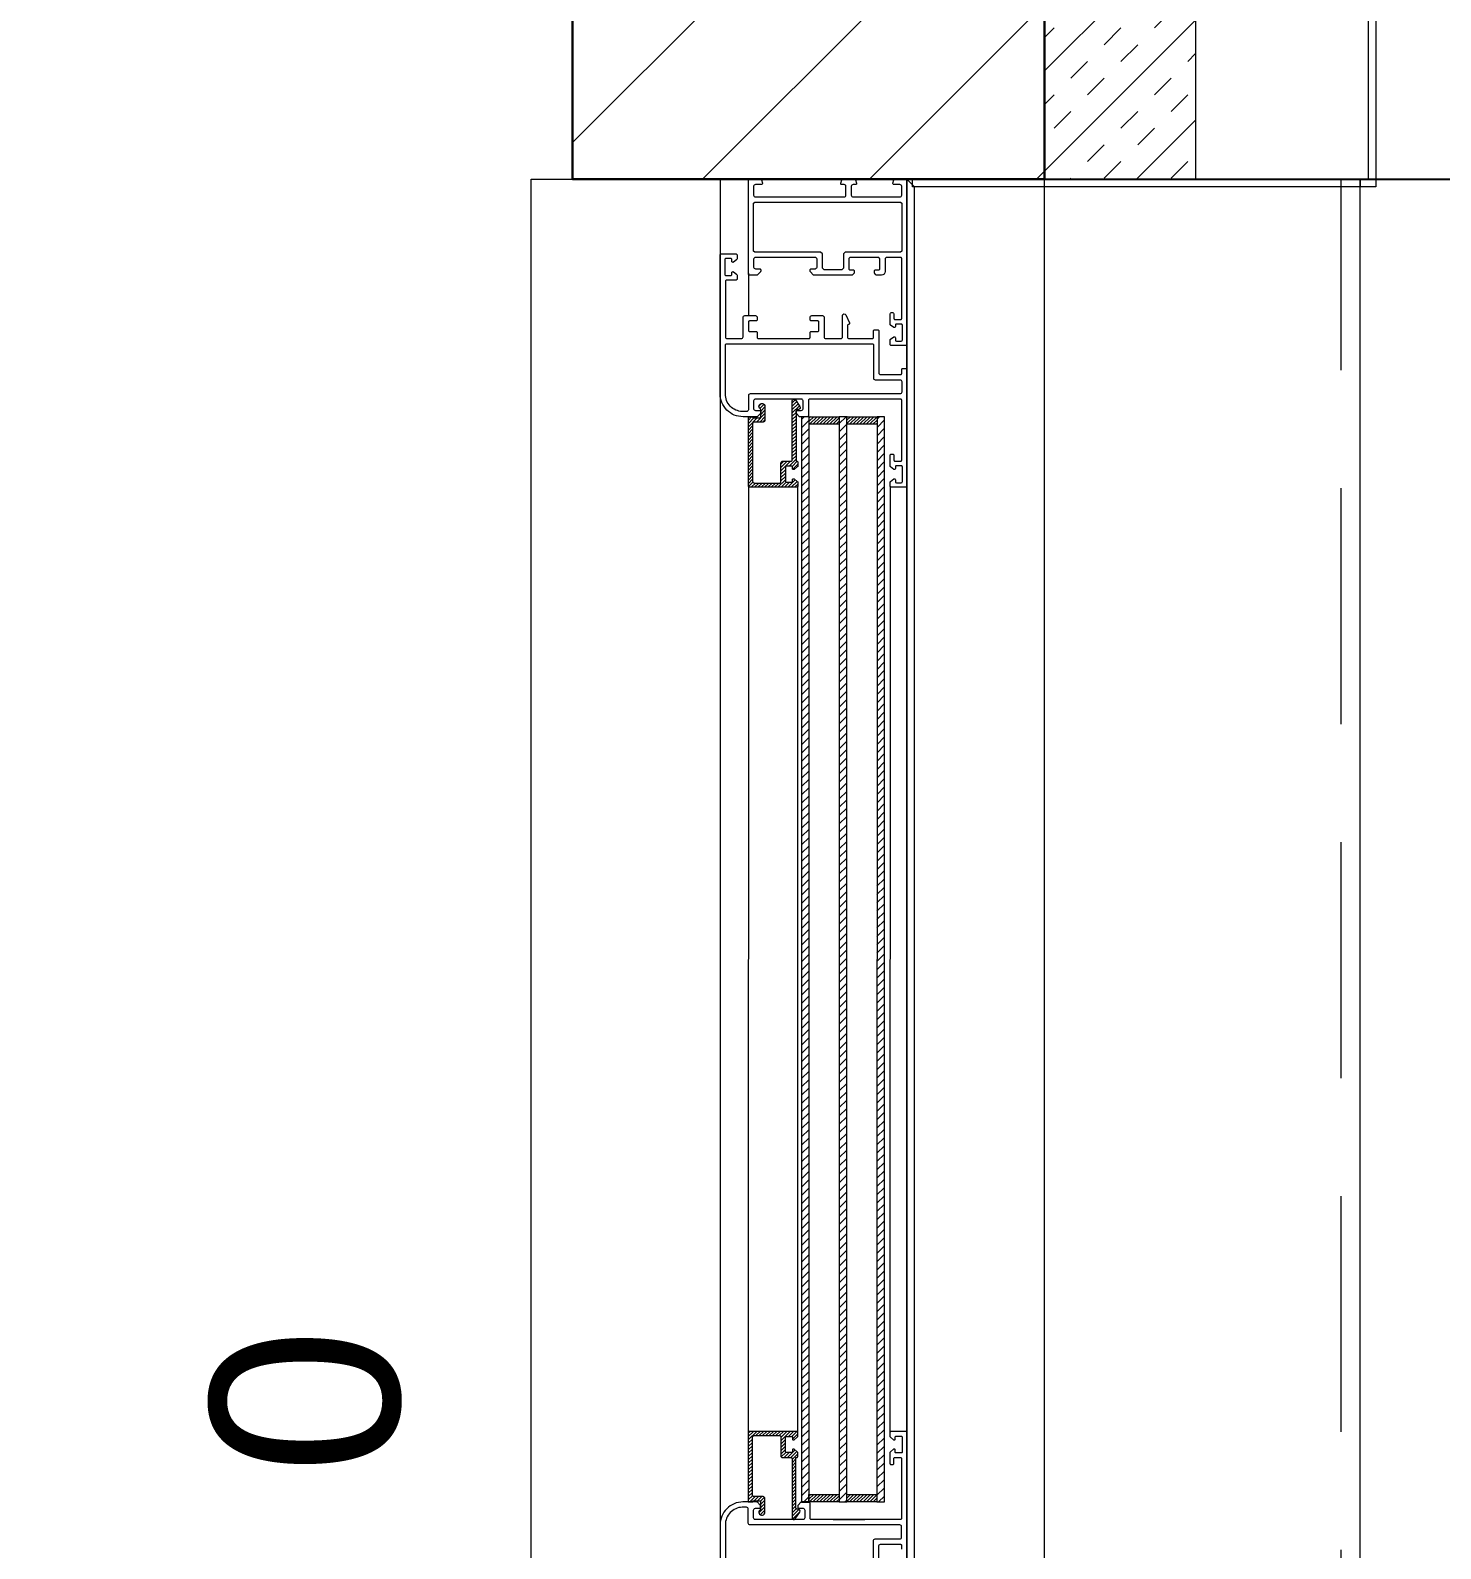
# Model space of a CAD drawing. Header units: centimetres. Extents: x 105417 to 110818, y -55119 to -48326.
# Drawn here: x 109590.6 to 109665.3, y -52974.8 to -52894.4 of the extents above; entities that cross this region are included whole.
import ezdxf

# ---------------------------------------------------------------- set-up
doc = ezdxf.new("R2010")
doc.units = ezdxf.units.CM
doc.header["$LTSCALE"] = 50
doc.header["$MEASUREMENT"] = 0
doc.linetypes.add('CACHE', pattern=[0.375, 0.25, -0.125])
doc.layers.get('0').update_dxf_attribs({"color": 8})
doc.layers.add('BORD', color=5, linetype='Continuous')
doc.layers.add('COTE 50ème', color=1, linetype='Continuous')
for name, color, linetype, lineweight in [('CONSOLE ISOL.', 214, 'Continuous', 15), ('ISOLATION', 252, 'Continuous', 0), ('MACONNERIE COUPE', 7, 'Continuous', 30), ('MACONNERIE HACHURE', 253, 'Continuous', 13), ('WD_Corner', 154, 'Continuous', 5), ('WINDOWS', 21, 'Continuous', 5)]:
    doc.layers.add(name, color=color, linetype=linetype, lineweight=lineweight)
doc.styles.add('GENERATED_STYLE_1', font='arial.ttf')
doc.styles.add('RS_TXT_50', font='arial.ttf', dxfattribs={"height": 12.5})
doc.dimstyles.new('RS_50CM_LINEAIRE', dxfattribs={"dimscale": 5, "dimtxt": 12.5, "dimasz": 1.5, "dimexe": 1, "dimexo": 2.5, "dimgap": 1, "dimtad": 1, "dimdec": 1, "dimrnd": 0.5, "dimdsep": 46, "dimtxsty": 'RS_TXT_50', "dimblk1": 'ARCHTICK', "dimblk2": 'ARCHTICK', "dimsah": 1, "dimcen": 2.5, "dimdle": 1, "dimclrt": 4, "dimadec": 0, "dimazin": 2, "dimtfac": 1, "dimtdec": 1, "dimtix": 1, "dimtmove": 2, "dimatfit": 3, "dimfxl": 1, "dimtolj": 1, "dimtzin": 0, "dimarcsym": 0})

# ---------------------------------------------------------------- blocks, each defined once
blk = doc.blocks.new('DRITARE POS 3')
at = {"layer": 'WINDOWS', "transparency": 33554559}
h = blk.add_hatch(dxfattribs=at)
h.set_pattern_fill('ANSI31', color=256, angle=450)
h.set_pattern_definition([(135, (-46708.71279, -43842.46996), (-0.08838834765, -0.08838834765), [])])
h.paths.add_polyline_path([(-1.74, -12.581), (-1.74, -12.637), (-2.095, -12.637, -0.414214), (-2.151, -12.581), (-2.151, -12.208, -0.247394), (-2.127, -12.162, 1.657435), (-2.375, -12.031), (-2.375, -12.768, 0.414214), (-2.282, -12.861), (-1.815, -12.861, -0.414214), (-1.722, -12.955), (-1.722, -15.997, -0.414214), (-1.815, -16.091), (-3.164, -16.091, -0.414214), (-3.22, -16.035), (-3.22, -15.027, 0.414214), (-3.314, -14.933), (-3.762, -14.933, -0.414214), (-3.818, -14.877), (-3.818, -11.741, 0.737396), (-3.988, -11.689), (-4.231, -12.043, 0.603122), (-4.154, -12.189), (-4.079, -12.189, -0.414214), (-4.023, -12.245), (-4.023, -14.933), (-4.06, -14.933, 0.414214), (-4.116, -14.989), (-4.116, -15.195, 0.250765), (-4.091, -15.241), (-3.923, -15.372, 0.599022), (-3.836, -15.325), (-3.836, -15.251, -0.414214), (-3.78, -15.195), (-3.519, -15.195, -0.414214), (-3.463, -15.251), (-3.463, -15.997, -0.414214), (-3.519, -16.053), (-3.78, -16.053, -0.414214), (-3.836, -15.997), (-3.836, -15.923, 0.599022), (-3.923, -15.876), (-4.091, -16.007, 0.250765), (-4.116, -16.053), (-4.116, -16.259, 0.414214), (-4.06, -16.315), (-1.554, -16.315, 0.414214), (-1.498, -16.259), (-1.498, -12.637), (-1.498, -12.581)])
at = {"layer": 'WINDOWS'}
h = blk.add_hatch(dxfattribs=at)
h.set_pattern_fill('ANSI31', color=140, scale=2.5, angle=450)
h.set_pattern_definition([(135, (-46708.9128, -43842.58123), (-0.2209708691, -0.2209708691), [])])
h.paths.add_polyline_path([(-8.709, -70.069), (-8.712, -12.576), (-8.312, -12.576), (-8.309, -70.069)])
h.paths.add_polyline_path([(-6.709, -70.069), (-6.712, -12.576), (-6.312, -12.576), (-6.309, -70.069)])
h.paths.add_polyline_path([(-4.712, -70.074), (-4.712, -12.581), (-4.312, -12.581), (-4.312, -70.074)])
at = {"layer": 'WINDOWS', "transparency": 33554559}
h = blk.add_hatch(dxfattribs=at)
h.set_pattern_fill('ANSI31', color=140, angle=450)
h.set_pattern_definition([(135, (-46708.90849, -43825.58123), (-0.08838834765, -0.08838834765), [])])
h.paths.add_polyline_path([(-6.712, -12.576), (-8.312, -12.576), (-8.312, -12.976), (-6.712, -12.976)])
h.paths.add_polyline_path([(-4.712, -12.576), (-6.312, -12.576), (-6.312, -12.976), (-4.712, -12.976)])
h.paths.add_polyline_path([(-6.709, -69.669), (-8.309, -69.669), (-8.309, -70.069), (-6.709, -70.069)])
h.paths.add_polyline_path([(-4.709, -69.669), (-6.309, -69.669), (-6.309, -70.069), (-4.709, -70.069)])
h = blk.add_hatch(dxfattribs=at)
h.set_pattern_fill('ANSI31', color=256, angle=450)
h.set_pattern_definition([(135, (-46708.70849, -43842.58123), (-0.08838834765, -0.08838834765), [])])
h.paths.add_polyline_path([(-1.493, -66.386, 0.414214), (-1.549, -66.33), (-4.056, -66.33, 0.414214), (-4.112, -66.386), (-4.112, -66.592, 0.250765), (-4.087, -66.638), (-3.919, -66.769, 0.599022), (-3.832, -66.722), (-3.832, -66.648, -0.414214), (-3.776, -66.592), (-3.515, -66.592, -0.414214), (-3.459, -66.648), (-3.459, -67.394, -0.414214), (-3.515, -67.45), (-3.776, -67.45, -0.414214), (-3.832, -67.394), (-3.832, -67.32, 0.599022), (-3.919, -67.273), (-4.087, -67.404, 0.250765), (-4.112, -67.45), (-4.112, -67.656, 0.414214), (-4.056, -67.712), (-4.019, -67.712), (-4.019, -70.4, -0.414214), (-4.075, -70.456), (-4.149, -70.456, 0.603122), (-4.226, -70.602), (-3.984, -70.956, 0.737396), (-3.813, -70.904), (-3.813, -67.768, -0.414214), (-3.757, -67.712), (-3.309, -67.712, 0.414214), (-3.216, -67.618), (-3.216, -66.61, -0.414214), (-3.16, -66.554), (-1.811, -66.554, -0.414214), (-1.717, -66.648), (-1.717, -69.69, -0.414214), (-1.811, -69.784), (-2.277, -69.784, 0.414214), (-2.371, -69.877), (-2.371, -70.614, 1.657435), (-2.122, -70.483, -0.247394), (-2.147, -70.437), (-2.147, -70.064, -0.414214), (-2.091, -70.008), (-1.736, -70.008), (-1.736, -70.064), (-1.493, -70.064), (-1.493, -70.008)])
at = {"layer": 'WINDOWS', "color": 165, "linetype": 'CACHE'}
blk.add_line((-32.898, -160.111), (-32.898, 0), dxfattribs=at)
at = {"layer": 'WINDOWS'}
for p, q in [((-1.498, -4.965), (-1.498, -7.224)), ((-9.898, -8.755), (-9.898, -10.08)), ((-0.009, -11.478), (-0.001, -71.242)), ((-9.893, -16.28), (-9.893, -66.391)), ((-9.002, -16.259), (-8.997, -66.391)), ((-4.112, -66.386), (-4.116, -16.259)), ((-1.498, -16.259), (-1.493, -66.386)), ((-5.983, -71.002), (-7.663, -71.002))]:
    blk.add_line(p, q, dxfattribs=at)
at = {"layer": 'WINDOWS', "color": 165}
for points in [[(-9.898, 0), (-9.898, -160.111), (-33.898, -160.111), (-33.898, 0)], [(-9.898, 0), (-33.898, 0), (-33.898, -0.4), (-10.298, -0.4)], [(-10.298, -159.711), (-10.298, -0.4), (-9.898, 0), (-9.898, -160.111)], [(0, 0), (0, -160.111), (10, -160.111), (10, 0)]]:
    blk.add_lwpolyline(points, close=True, dxfattribs=at)
at = {"layer": 'WINDOWS'}
for points in [[(-7.081, -5), (-7.021, -5.061, 0.198912), (-6.981, -5.077), (-4.974, -5.077, 0.198912), (-4.935, -5.061), (-4.781, -4.907, 0.198912), (-4.764, -4.867), (-4.764, -4.797, 0.414214), (-4.82, -4.741), (-5.007, -4.741, -0.340481), (-5.138, -4.648), (-5.138, -4.237, -0.414214), (-5.044, -4.144), (-1.871, -4.144, -0.414214), (-1.778, -4.237), (-1.778, -4.648, -0.414214), (-1.871, -4.741), (-2.095, -4.741, 0.414214), (-2.151, -4.797), (-2.151, -4.867, 0.198912), (-2.135, -4.907), (-1.981, -5.061, 0.198912), (-1.941, -5.077), (-1.554, -5.077, 0.414214), (-1.498, -5.021), (-1.498, -0.056, 0.414214), (-1.554, 0), (-2.132, 0, 0.322823), (-2.185, -0.038), (-2.241, -0.206, 0.511918), (-2.188, -0.28), (-1.871, -0.28, -0.414214), (-1.778, -0.373), (-1.778, -0.84, -0.414214), (-1.871, -0.933), (-6.575, -0.933, -0.414214), (-6.668, -0.84), (-6.668, -0.373, -0.414214), (-6.575, -0.28), (-6.444, -0.28, 0.511918), (-6.391, -0.206), (-6.447, -0.038, 0.322823), (-6.5, 0), (-7.116, 0, 0.322823), (-7.169, -0.038), (-7.225, -0.206, 0.511918), (-7.172, -0.28), (-7.042, -0.28, -0.414214), (-6.948, -0.373), (-6.948, -0.84, -0.414214), (-7.042, -0.933), (-9.524, -0.933, -0.414214), (-9.618, -0.84), (-9.618, -0.373, -0.414214), (-9.524, -0.28), (-9.207, -0.28, 0.511918), (-9.154, -0.206), (-9.21, -0.038, 0.322823), (-9.263, 0), (-9.842, 0, 0.414214), (-9.898, -0.056), (-9.898, -8.755, 0.414214), (-9.842, -8.811), (-9.058, -8.811, 0.414214), (-9.002, -8.755), (-9.002, -8.512, 0.250765), (-9.027, -8.465), (-9.195, -8.353, 0.599022), (-9.282, -8.4), (-9.282, -8.512, -0.414214), (-9.338, -8.568), (-9.599, -8.568, -0.414214), (-9.655, -8.512), (-9.655, -7.728, -0.414214), (-9.599, -7.672), (-9.338, -7.672, -0.414214), (-9.282, -7.728), (-9.282, -7.803, 0.599022), (-9.195, -7.849), (-9.027, -7.737, 0.250765), (-9.002, -7.691), (-9.002, -7.159, 1), (-9.207, -7.159), (-9.207, -7.373, -0.414214), (-9.263, -7.429), (-9.562, -7.429, -0.414214), (-9.618, -7.373), (-9.618, -4.2, -0.414214), (-9.562, -4.144), (-8.834, -4.144, -0.414214), (-8.74, -4.237), (-8.74, -4.891, 0.414214), (-8.554, -5.077), (-8.297, -5.077, 0.198912), (-8.257, -5.061), (-8.197, -5, 0.198912), (-8.18, -4.961), (-8.18, -4.853, 0.414214), (-8.236, -4.797), (-8.404, -4.797, -0.414214), (-8.46, -4.741), (-8.46, -4.237, -0.414214), (-8.367, -4.144), (-6.911, -4.144, -0.414214), (-6.818, -4.237), (-6.818, -4.741, -0.414214), (-6.874, -4.797), (-7.042, -4.797, 0.414214), (-7.098, -4.853), (-7.098, -4.961, 0.198912)], [(-0.004, -4.013, 0.414214), (-0.06, -3.957), (-0.844, -3.957, 0.414214), (-0.9, -4.013), (-0.9, -4.219, 0.250765), (-0.875, -4.265), (-0.707, -4.396, 0.599022), (-0.62, -4.349), (-0.62, -4.256, -0.414214), (-0.564, -4.2), (-0.303, -4.2, -0.414214), (-0.247, -4.256), (-0.247, -5.04, -0.414214), (-0.303, -5.096), (-0.564, -5.096, -0.414214), (-0.62, -5.04), (-0.62, -4.947, 0.599022), (-0.707, -4.9), (-0.875, -5.031, 0.250765), (-0.9, -5.077), (-0.9, -5.283, 0.414214), (-0.844, -5.339), (-0.34, -5.339, -0.414214), (-0.284, -5.395), (-0.284, -8.344, -0.414214), (-0.378, -8.437), (-1.124, -8.437, -0.414214), (-1.218, -8.344), (-1.218, -7.317, 0.414214), (-1.311, -7.224), (-1.871, -7.224, 0.414214), (-1.964, -7.317), (-1.964, -7.448, 0.414214), (-1.908, -7.504), (-1.554, -7.504, -0.414214), (-1.498, -7.56), (-1.498, -8.008, -0.414214), (-1.554, -8.064), (-1.908, -8.064, 0.414214), (-1.964, -8.12), (-1.964, -8.381, -0.414214), (-2.02, -8.437), (-4.708, -8.437, -0.414214), (-4.764, -8.381), (-4.764, -8.12, 0.414214), (-4.82, -8.064), (-5.175, -8.064, -0.414214), (-5.231, -8.008), (-5.231, -7.56, -0.414214), (-5.175, -7.504), (-4.82, -7.504, 0.414214), (-4.764, -7.448), (-4.764, -7.317, 0.414214), (-4.858, -7.224), (-5.418, -7.224, 0.414214), (-5.511, -7.317), (-5.511, -8.344, -0.414214), (-5.604, -8.437), (-6.388, -8.437, -0.414214), (-6.482, -8.344), (-6.482, -7.224, 0.809546), (-6.66, -7.186), (-6.85, -7.612, 0.543142), (-6.799, -7.691, -0.414214), (-6.743, -7.747), (-6.743, -8.344, -0.414214), (-6.836, -8.437), (-8.068, -8.437, -0.414214), (-8.124, -8.381), (-8.124, -8.027, 0.414214), (-8.18, -7.971), (-8.348, -7.971, 0.414214), (-8.404, -8.027), (-8.404, -10.248, -0.414214), (-8.498, -10.341), (-9.562, -10.341, -0.414214), (-9.618, -10.285), (-9.618, -10.08, 0.414214), (-9.674, -10.024), (-9.842, -10.024, 0.414214), (-9.898, -10.08), (-9.898, -16.259, 0.414214), (-9.842, -16.315), (-9.058, -16.315, 0.414214), (-9.002, -16.259), (-9.002, -16.053, 0.250765), (-9.027, -16.007), (-9.195, -15.876, 0.599022), (-9.282, -15.923), (-9.282, -16.016, -0.414214), (-9.338, -16.072), (-9.599, -16.072, -0.414214), (-9.655, -16.016), (-9.655, -15.232, -0.414214), (-9.599, -15.176), (-9.338, -15.176, -0.414214), (-9.282, -15.232), (-9.282, -15.325, 0.599022), (-9.195, -15.372), (-9.027, -15.241, 0.250765), (-9.002, -15.195), (-9.002, -14.616, 0.414214), (-9.058, -14.56), (-9.151, -14.56, 0.414214), (-9.207, -14.616), (-9.207, -14.877, -0.414214), (-9.263, -14.933), (-9.562, -14.933, -0.414214), (-9.618, -14.877), (-9.618, -11.704, -0.414214), (-9.562, -11.648), (-4.732, -11.648, -0.414214), (-4.676, -11.704), (-4.676, -12.525, 0.414214), (-4.62, -12.581), (-4.233, -12.581, 0.198912), (-4.193, -12.565), (-4.039, -12.411, 0.198912), (-4.023, -12.371), (-4.023, -12.301, 0.414214), (-4.079, -12.245), (-4.303, -12.245, -0.414214), (-4.396, -12.152), (-4.396, -11.741, -0.414214), (-4.303, -11.648), (-1.871, -11.648, -0.414214), (-1.778, -11.741), (-1.778, -12.152, -0.414214), (-1.871, -12.245), (-2.095, -12.245, 0.414214), (-2.151, -12.301), (-2.151, -12.371, 0.198912), (-2.135, -12.411), (-1.981, -12.565, 0.198912), (-1.941, -12.581), (-1.218, -12.581, 0.414214), (-0.004, -11.368)], [(-1.498, -12.208, 0.414214), (-1.404, -12.301), (-1.18, -12.301), (-1.18, -12.301, 0.414214), (-0.284, -11.368), (-0.284, -8.773, 0.414214), (-0.34, -8.717), (-8.068, -8.717, 0.414214), (-8.124, -8.773), (-8.124, -10.528, -0.414214), (-8.218, -10.621), (-9.524, -10.621, 0.414214), (-9.618, -10.715), (-9.618, -11.275, 0.414214), (-9.524, -11.368), (-1.591, -11.368, -0.414214), (-1.498, -11.461)], [(-1.74, -12.637), (-2.095, -12.637, -0.414214), (-2.151, -12.581), (-2.151, -12.208, -0.247394), (-2.127, -12.162, 1.657435), (-2.375, -12.031), (-2.375, -12.768, 0.414214), (-2.282, -12.861), (-1.815, -12.861, -0.414214), (-1.722, -12.955), (-1.722, -15.997, -0.414214), (-1.815, -16.091), (-3.164, -16.091, -0.414214), (-3.22, -16.035), (-3.22, -15.027, 0.414214), (-3.314, -14.933), (-3.762, -14.933, -0.414214), (-3.818, -14.877), (-3.818, -11.741, 0.737396), (-3.988, -11.689), (-4.231, -12.043, 0.603122), (-4.154, -12.189), (-4.079, -12.189, -0.414214), (-4.023, -12.245), (-4.023, -14.933), (-4.06, -14.933, 0.414214), (-4.116, -14.989), (-4.116, -15.195, 0.250765), (-4.091, -15.241), (-3.923, -15.372, 0.599022), (-3.836, -15.325), (-3.836, -15.251, -0.414214), (-3.78, -15.195), (-3.519, -15.195, -0.414214), (-3.463, -15.251), (-3.463, -15.997, -0.414214), (-3.519, -16.053), (-3.78, -16.053, -0.414214), (-3.836, -15.997), (-3.836, -15.923, 0.599022), (-3.923, -15.876), (-4.091, -16.007, 0.250765), (-4.116, -16.053), (-4.116, -16.259, 0.414214), (-4.06, -16.315), (-1.554, -16.315, 0.414214), (-1.498, -16.259), (-1.498, -12.637), (-1.498, -12.581), (-1.74, -12.581)], [(-1.736, -70.008), (-2.091, -70.008, 0.414214), (-2.147, -70.064), (-2.147, -70.437, 0.247394), (-2.122, -70.483, -1.657435), (-2.371, -70.614), (-2.371, -69.877, -0.414214), (-2.277, -69.784), (-1.811, -69.784, 0.414214), (-1.717, -69.69), (-1.717, -66.648, 0.414214), (-1.811, -66.554), (-3.16, -66.554, 0.414214), (-3.216, -66.61), (-3.216, -67.618, -0.414214), (-3.309, -67.712), (-3.757, -67.712, 0.414214), (-3.813, -67.768), (-3.813, -70.904, -0.737396), (-3.984, -70.956), (-4.226, -70.602, -0.603122), (-4.149, -70.456), (-4.075, -70.456, 0.414214), (-4.019, -70.4), (-4.019, -67.712), (-4.056, -67.712, -0.414214), (-4.112, -67.656), (-4.112, -67.45, -0.250765), (-4.087, -67.404), (-3.919, -67.273, -0.599022), (-3.832, -67.32), (-3.832, -67.394, 0.414214), (-3.776, -67.45), (-3.515, -67.45, 0.414214), (-3.459, -67.394), (-3.459, -66.648, 0.414214), (-3.515, -66.592), (-3.776, -66.592, 0.414214), (-3.832, -66.648), (-3.832, -66.722, -0.599022), (-3.919, -66.769), (-4.087, -66.638, -0.250765), (-4.112, -66.592), (-4.112, -66.386, -0.414214), (-4.056, -66.33), (-1.549, -66.33, -0.414214), (-1.493, -66.386), (-1.493, -70.008), (-1.493, -70.064), (-1.736, -70.064)], [(-1.493, -70.442, -0.414214), (-1.4, -70.349), (-1.176, -70.349), (-1.176, -70.349, -0.414214), (-0.28, -71.282), (-0.28, -73.877, -0.414214), (-0.336, -73.933), (-8.064, -73.933, -0.414214), (-8.12, -73.877), (-8.12, -72.122, 0.414214), (-8.213, -72.029), (-9.52, -72.029, -0.414214), (-9.613, -71.935), (-9.613, -71.375, -0.414214), (-9.52, -71.282), (-1.587, -71.282, 0.414214), (-1.493, -71.189)]]:
    blk.add_lwpolyline(points, format="xyb", close=True, dxfattribs=at)
for points in [[(-9.898, -160.111), (-9.898, 0), (0, 0), (0, -160.111)], [(-1.778, -1.269), (-1.834, -1.213), (-9.562, -1.213), (-9.618, -1.269), (-9.618, -3.808), (-9.562, -3.864), (-6.631, -3.864), (-6.538, -3.957), (-6.538, -4.704), (-6.444, -4.797), (-5.511, -4.797), (-5.418, -4.704), (-5.418, -3.957), (-5.324, -3.864), (-1.834, -3.864), (-1.778, -3.808)]]:
    blk.add_lwpolyline(points, close=True, dxfattribs=at)
at = {"layer": 'WINDOWS', "color": 140}
for points in [[(-8.709, -70.069), (-8.712, -12.576), (-8.312, -12.576), (-8.309, -70.069)], [(-6.712, -12.576), (-8.312, -12.576), (-8.312, -12.976), (-6.712, -12.976)], [(-6.709, -70.069), (-6.712, -12.576), (-6.312, -12.576), (-6.309, -70.069)], [(-4.712, -12.576), (-6.312, -12.576), (-6.312, -12.976), (-4.712, -12.976)], [(-4.712, -70.074), (-4.712, -12.581), (-4.312, -12.581), (-4.312, -70.074)], [(-6.709, -69.669), (-8.309, -69.669), (-8.309, -70.069), (-6.709, -70.069)], [(-4.709, -69.669), (-6.309, -69.669), (-6.309, -70.069), (-4.709, -70.069)]]:
    blk.add_lwpolyline(points, close=True, dxfattribs=at)
at = {"layer": 'WINDOWS'}
for points in [[(-8.4, -74.623), (-8.4, -72.402, 0.414214), (-8.493, -72.309), (-9.557, -72.309, 0.414214), (-9.613, -72.365), (-9.613, -72.57, -0.414214)], [(-9.893, -72.57), (-9.893, -66.391, -0.414214), (-9.837, -66.335), (-9.053, -66.335, -0.414214), (-8.997, -66.391), (-8.997, -66.597, -0.250765), (-9.022, -66.643), (-9.19, -66.774, -0.599022), (-9.277, -66.727), (-9.277, -66.634, 0.414214), (-9.333, -66.578), (-9.595, -66.578, 0.414214), (-9.651, -66.634), (-9.651, -67.418, 0.414214), (-9.595, -67.474), (-9.333, -67.474, 0.414214), (-9.277, -67.418), (-9.277, -67.325, -0.599022), (-9.19, -67.278), (-9.022, -67.409, -0.250765), (-8.997, -67.455), (-8.997, -68.034, -0.414214), (-9.053, -68.09), (-9.147, -68.09, -0.414214), (-9.203, -68.034), (-9.203, -67.773, 0.414214), (-9.259, -67.717), (-9.557, -67.717, 0.414214), (-9.613, -67.773), (-9.613, -70.946, 0.414214), (-9.557, -71.002), (-4.821, -71.002, 0.414214), (-4.765, -70.946), (-4.765, -70.125, -0.414214), (-4.709, -70.069), (-4.321, -70.069, -0.198912), (-4.282, -70.085), (-4.128, -70.239, -0.198912), (-4.112, -70.278), (-4.112, -70.349, -0.414214), (-4.168, -70.405), (-4.392, -70.405, 0.414214), (-4.485, -70.498), (-4.485, -70.909, 0.414214), (-4.392, -71.002), (-1.867, -71.002, 0.414214), (-1.773, -70.909), (-1.773, -70.498, 0.414214), (-1.867, -70.405), (-2.091, -70.405, -0.414214), (-2.147, -70.349), (-2.147, -70.278, -0.198912), (-2.13, -70.239), (-1.976, -70.085, -0.198912), (-1.937, -70.069), (-1.213, -70.069, -0.414214), (0, -71.282), (0, -78.637, -0.414214)]]:
    blk.add_lwpolyline(points, format="xyb", dxfattribs=at)
at = {"layer": 'WINDOWS', "color": 165, "insert": (27.147, -106.273), "char_height": 10, "attachment_point": 7, "rotation": 90, "style": 'GENERATED_STYLE_1'}
blk.add_mtext('\\A1;\\pt0;P{\\H0.6x;neto}= 0', dxfattribs=at)
blk = doc.blocks.new('_ArchTick')
at = {"color": 0, "linetype": 'ByBlock', "const_width": 0.15}
blk.add_lwpolyline([(-0.5, -0.5), (0.5, 0.5)], dxfattribs=at)
blk = doc.blocks.new('*D1140')
at = {"layer": 'COTE 50ème', "color": 0, "lineweight": -2, "ltscale": 0.5, "transparency": 16777216}
for p, q in [((109804.149, -53067.362), (109804.149, -52897.251)), ((109637.169, -52902.251), (109809.149, -52902.251)), ((109641.429, -53062.362), (109809.149, -53062.362))]:
    blk.add_line(p, q, dxfattribs=at)
at = {"layer": 'Defpoints', "color": 0, "ltscale": 0.5, "transparency": 16777216}
for p in [(109624.669, -52902.251), (109804.149, -52902.251), (109628.929, -53062.362)]:
    blk.add_point(p, dxfattribs=at)
at = {"layer": 'COTE 50ème', "color": 0, "lineweight": -2, "ltscale": 0.5, "transparency": 16777216, "xscale": 7.5, "yscale": 7.5, "zscale": 7.5}
for p, rotation in [((109804.149, -52902.251), 90), ((109804.149, -53062.362), 270)]:
    blk.add_blockref('_ArchTick', p, dxfattribs=dict(at, rotation=rotation))
at = {"layer": 'COTE 50ème', "color": 4, "ltscale": 0.5, "transparency": 16777216, "insert": (109792.767, -52982.307), "char_height": 12.5, "attachment_point": 5, "rotation": 90, "style": 'RS_TXT_50'}
blk.add_mtext('\\A1;160', dxfattribs=at)
blk = doc.blocks.new('*D1141')
at = {"layer": 'COTE 50ème', "color": 0, "lineweight": -2, "ltscale": 0.5, "transparency": 16777216}
for p, q in [((109804.149, -52907.251), (109804.149, -52742.362)), ((109644.354, -52747.362), (109809.149, -52747.362)), ((109637.169, -52902.251), (109809.149, -52902.251))]:
    blk.add_line(p, q, dxfattribs=at)
at = {"layer": 'Defpoints', "color": 0, "ltscale": 0.5, "transparency": 16777216}
for p in [(109631.854, -52747.362), (109804.149, -52747.362), (109624.669, -52902.251)]:
    blk.add_point(p, dxfattribs=at)
at = {"layer": 'COTE 50ème', "color": 0, "lineweight": -2, "ltscale": 0.5, "transparency": 16777216, "xscale": 7.5, "yscale": 7.5, "zscale": 7.5}
for p, rotation in [((109804.149, -52747.362), 90), ((109804.149, -52902.251), 270)]:
    blk.add_blockref('_ArchTick', p, dxfattribs=dict(at, rotation=rotation))
at = {"layer": 'COTE 50ème', "color": 4, "ltscale": 0.5, "transparency": 16777216, "insert": (109792.767, -52824.807), "char_height": 12.5, "attachment_point": 5, "rotation": 90, "style": 'RS_TXT_50'}
blk.add_mtext('\\A1;155', dxfattribs=at)
blk = doc.blocks.new('*D1150')
at = {"layer": 'COTE 50ème', "color": 0, "lineweight": -2, "ltscale": 0.5, "transparency": 16777216}
for p, q in [((109835.414, -52457.362), (109835.414, -53767.362)), ((109756.854, -52462.362), (109840.414, -52462.362)), ((109656.855, -53762.362), (109840.414, -53762.362))]:
    blk.add_line(p, q, dxfattribs=at)
at = {"layer": 'Defpoints', "color": 0, "ltscale": 0.5, "transparency": 16777216}
for p in [(109744.354, -52462.362), (109644.355, -53762.362), (109835.414, -53762.362)]:
    blk.add_point(p, dxfattribs=at)
at = {"layer": 'COTE 50ème', "color": 0, "lineweight": -2, "ltscale": 0.5, "transparency": 16777216, "xscale": 7.5, "yscale": 7.5, "zscale": 7.5}
for p, rotation in [((109835.414, -52462.362), 90), ((109835.414, -53762.362), 270)]:
    blk.add_blockref('_ArchTick', p, dxfattribs=dict(at, rotation=rotation))
at = {"layer": 'COTE 50ème', "color": 4, "ltscale": 0.5, "transparency": 16777216, "insert": (109824.028, -53112.362), "char_height": 12.5, "attachment_point": 5, "rotation": 90, "style": 'RS_TXT_50'}
blk.add_mtext('\\A1;1300', dxfattribs=at)
blk = doc.blocks.new('*D1152')
at = {"layer": 'COTE 50ème', "color": 0, "lineweight": -2, "ltscale": 0.5, "transparency": 16777216}
for p, q in [((109869.2, -54127.362), (109869.2, -52052.362)), ((109656.854, -52057.362), (109874.2, -52057.362)), ((108886.854, -54122.362), (109874.2, -54122.362))]:
    blk.add_line(p, q, dxfattribs=at)
at = {"layer": 'Defpoints', "color": 0, "ltscale": 0.5, "transparency": 16777216}
for p in [(109644.354, -52057.362), (109869.2, -52057.362), (108874.354, -54122.362)]:
    blk.add_point(p, dxfattribs=at)
at = {"layer": 'COTE 50ème', "color": 0, "lineweight": -2, "ltscale": 0.5, "transparency": 16777216, "xscale": 7.5, "yscale": 7.5, "zscale": 7.5}
for p, rotation in [((109869.2, -52057.362), 90), ((109869.2, -54122.362), 270)]:
    blk.add_blockref('_ArchTick', p, dxfattribs=dict(at, rotation=rotation))
at = {"layer": 'COTE 50ème', "color": 4, "ltscale": 0.5, "transparency": 16777216, "insert": (109857.818, -53089.862), "char_height": 12.5, "attachment_point": 5, "rotation": 90, "style": 'RS_TXT_50'}
blk.add_mtext('\\A1;2065', dxfattribs=at)

msp = doc.modelspace()

# ---------------------------------------------------------------- hatches: boundary and pattern name
at = {"layer": 'ISOLATION', "transparency": 33554687}
h = msp.add_hatch(dxfattribs=at)
h.set_pattern_fill('INSUL', color=256, scale=10, angle=45)
h.paths.add_polyline_path([(109652.354, -52902.251), (109644.354, -52902.251), (109644.354, -52747.362), (109652.354, -52747.362)])
at = {"layer": 'MACONNERIE HACHURE'}
h = msp.add_hatch(dxfattribs=at)
h.set_pattern_fill('ANSI31', color=256, scale=50, style=0)
h.paths.add_polyline_path([(107874.354, -53728.362), (107763.355, -53728.362), (107763.355, -53770.362), (107874.354, -53770.362)])
h.paths.add_polyline_path([(107866.354, -53736.362), (107771.355, -53736.362), (107771.355, -53762.362), (107866.354, -53762.362)], flags=16)
h.paths.add_polyline_path([(109325.354, -53728.362), (109214.355, -53728.362), (109214.355, -53770.362), (109325.354, -53770.362)])
h.paths.add_polyline_path([(109317.354, -53736.362), (109222.355, -53736.362), (109222.355, -53762.362), (109317.354, -53762.362)], flags=16)
h.paths.add_polyline_path([(109454.354, -52082.362), (109509.354, -52082.362), (109509.354, -52057.362), (109454.354, -52057.362)])
h.paths.add_polyline_path([(109274.354, -52057.362), (109174.354, -52057.362), (109174.354, -52082.362), (109274.354, -52082.362)])
h.paths.add_polyline_path([(107444.354, -53677.362), (107444.354, -53737.362), (107469.354, -53737.362), (107469.354, -53677.362)])
h.paths.add_polyline_path([(108556.854, -53762.362), (108531.854, -53762.362), (108531.854, -53982.362), (108556.854, -53982.362)])
h.paths.add_polyline_path([(108239.355, -53952.362), (108214.356, -53952.362), (108214.356, -54122.362), (108331.854, -54122.362), (108331.854, -54097.362), (108239.356, -54097.362)])
h.paths.add_polyline_path([(108556.854, -53982.362), (108531.854, -53982.362), (108531.854, -54122.362), (108556.854, -54122.362)])
h.paths.add_polyline_path([(108849.355, -53952.362), (108874.354, -53952.362), (108874.354, -54122.362), (108756.855, -54122.362), (108756.855, -54097.362), (108849.354, -54097.362)])
h.paths.add_polyline_path([(107469.355, -53422.362), (107444.355, -53422.362), (107444.355, -53497.362), (107469.355, -53497.362)])
h.paths.add_polyline_path([(109644.355, -53677.362), (109644.355, -53737.362), (109619.354, -53737.362), (109619.354, -53677.362)])
h.paths.add_polyline_path([(109619.354, -53342.474), (109644.354, -53342.474), (109644.354, -53397.362), (109619.354, -53397.362)])
h.paths.add_polyline_path([(107469.354, -53342.474), (107444.354, -53342.474), (107444.354, -53397.362), (107469.354, -53397.362)])
h.paths.add_polyline_path([(109619.354, -52847.363), (109644.354, -52847.363), (109644.354, -52902.251), (109619.354, -52902.251)])
h.paths.add_polyline_path([(109099.356, -53146.928), (108984.356, -53146.928), (108984.356, -53096.928), (109099.356, -53096.928)])
h.paths.add_polyline_path([(109089.356, -53136.928), (108994.356, -53136.928), (108994.356, -53106.928), (109089.356, -53106.928)], flags=16)
h.paths.add_polyline_path([(108104.354, -53147.362), (107989.354, -53147.362), (107989.354, -53097.362), (108104.354, -53097.362)])
h.paths.add_polyline_path([(108094.354, -53137.362), (107999.354, -53137.362), (107999.354, -53107.362), (108094.354, -53107.362)], flags=16)
h.paths.add_polyline_path([(108794.354, -52797.362), (108774.354, -52797.362), (108774.354, -52787.362), (108794.354, -52787.362)])
h.paths.add_polyline_path([(108849.355, -53737.362), (108756.855, -53737.362), (108756.855, -53762.362), (108849.355, -53762.362)])
h.paths.add_polyline_path([(109234.243, -53477.362), (109209.243, -53477.362), (109209.243, -53422.362), (109234.243, -53422.362)])
h.paths.add_polyline_path([(109619.354, -53062.362), (109644.354, -53062.362), (109644.354, -53182.362), (109619.354, -53182.362)])
h.paths.add_polyline_path([(108809.354, -53326.045), (108874.354, -53326.045), (108874.354, -53348.045), (108849.354, -53348.045), (108849.354, -53338.045), (108809.354, -53338.045)])
h.paths.add_polyline_path([(109619.354, -53422.362), (109644.354, -53422.362), (109644.354, -53497.362), (109619.354, -53497.362)])
h.paths.add_polyline_path([(108704.354, -52527.362), (108794.354, -52527.362), (108794.354, -52607.362), (108947.354, -52607.362), (108947.354, -52512.378), (108959.354, -52512.378), (108959.354, -52632.362), (108794.354, -52632.362), (108794.354, -52687.362), (108774.354, -52687.362), (108774.354, -52583.362), (108704.354, -52583.362), (108704.354, -52632.362), (108669.355, -52632.362), (108669.355, -52612.362), (108679.354, -52612.362), (108679.354, -52562.362), (108704.354, -52562.362), (108704.354, -52578.362), (108774.354, -52578.362), (108774.354, -52552.362), (108704.354, -52552.362)])
h.paths.add_polyline_path([(108874.354, -53702.362), (108849.354, -53702.362), (108849.354, -53440.045), (108874.354, -53440.045), (108874.354, -53477.362), (108934.354, -53477.362), (108934.354, -53502.362), (108874.354, -53502.362)])
h.paths.add_polyline_path([(108814.354, -52082.362), (108947.354, -52082.362), (108947.354, -52236.362), (108959.354, -52236.362), (108959.354, -52082.362), (108994.354, -52082.362), (108994.354, -52057.362), (108814.354, -52057.362)])
h.paths.add_polyline_path([(109509.354, -52482.362), (109509.354, -52424.251), (109534.354, -52424.251), (109534.354, -52477.362), (109644.354, -52477.362), (109644.354, -52567.362), (109619.354, -52567.362), (109619.354, -52502.362), (109286.355, -52502.362), (109286.355, -52507.362), (109134.354, -52507.362), (109134.354, -52517.362), (109122.354, -52517.362), (109122.354, -52422.362), (109061.488, -52422.362), (109061.488, -52410.362), (109134.354, -52410.362), (109134.354, -52482.362)])
h.paths.add_polyline_path([(109071.354, -52817.362), (109071.354, -52723.362), (109083.354, -52723.362), (109083.354, -52797.362), (109221.354, -52797.362), (109221.354, -52631.362), (109083.354, -52631.362), (109083.354, -52641.362), (109071.354, -52641.362), (109071.354, -52619.362), (109122.354, -52619.362), (109122.354, -52609.362), (109134.354, -52609.362), (109134.354, -52619.363), (109241.354, -52619.363), (109241.354, -52797.363), (109509.354, -52797.362), (109509.354, -52817.362)])
h.paths.add_polyline_path([(108294.354, -52797.362), (108314.354, -52797.362), (108314.354, -52787.362), (108294.354, -52787.362)])
h.paths.add_polyline_path([(108239.354, -53737.362), (108331.854, -53737.362), (108331.854, -53762.362), (108239.354, -53762.362)])
h.paths.add_polyline_path([(107859.354, -53477.362), (107884.354, -53477.362), (107884.354, -53422.362), (107859.354, -53422.362)])
h.paths.add_polyline_path([(107469.354, -53062.362), (107444.355, -53062.362), (107444.355, -53182.362), (107469.354, -53182.362)])
h.paths.add_polyline_path([(108279.354, -53326.045), (108214.355, -53326.045), (108214.355, -53348.045), (108239.355, -53348.045), (108239.355, -53338.045), (108279.354, -53338.045)])
h.paths.add_polyline_path([(108724.521, -52902.362), (108774.354, -52902.362), (108774.354, -52942.362), (108724.521, -52942.362)])
h.paths.add_polyline_path([(108564.354, -52902.362), (108604.354, -52902.362), (108604.354, -52942.362), (108564.354, -52942.362)])
h.paths.add_polyline_path([(109509.354, -52154.251), (109534.354, -52154.251), (109534.354, -52107.362), (109509.354, -52107.362)])
h.paths.add_polyline_path([(109619.354, -52797.362), (109644.354, -52797.362), (109644.354, -52747.362), (109619.354, -52747.362)])
h.paths.add_polyline_path([(108364.188, -52902.362), (108314.354, -52902.362), (108314.354, -52942.362), (108364.188, -52942.362)])
h.paths.add_polyline_path([(108524.354, -52902.362), (108484.354, -52902.362), (108484.354, -52942.362), (108524.354, -52942.362)])
h.paths.add_polyline_path([(108679.354, -52082.362), (108659.354, -52082.362), (108659.354, -52057.362), (108679.354, -52057.362)])
h.paths.add_polyline_path([(108384.354, -52527.362), (108294.354, -52527.362), (108294.354, -52607.362), (108141.354, -52607.362), (108141.354, -52512.378), (108129.354, -52512.378), (108129.354, -52632.362), (108294.354, -52632.362), (108294.354, -52687.362), (108314.354, -52687.362), (108314.354, -52583.362), (108384.354, -52583.362), (108384.355, -52632.362), (108569.355, -52632.362), (108569.355, -52612.362), (108409.354, -52612.362), (108409.354, -52562.362), (108384.354, -52562.362), (108384.354, -52578.362), (108314.354, -52578.362), (108314.354, -52552.362), (108384.355, -52552.362)])
h.paths.add_polyline_path([(107579.354, -52154.251), (107554.354, -52154.251), (107554.354, -52107.362), (107579.354, -52107.362)])
h.paths.add_polyline_path([(108559.354, -53737.362), (108576.855, -53737.362), (108576.855, -53762.362), (108511.854, -53762.362), (108511.854, -53737.362), (108529.354, -53737.362), (108529.354, -53272.362), (108559.354, -53272.362)])
h.paths.add_polyline_path([(108214.355, -53702.362), (108239.355, -53702.362), (108239.355, -53440.045), (108214.355, -53440.045), (108214.355, -53477.362), (108154.355, -53477.362), (108154.355, -53502.362), (108214.355, -53502.362)])
h.paths.add_polyline_path([(108559.354, -52082.362), (108409.354, -52082.362), (108409.354, -52057.362), (108559.354, -52057.362)])
h.paths.add_polyline_path([(108274.355, -52082.362), (108141.354, -52082.362), (108141.354, -52236.362), (108129.354, -52236.362), (108129.354, -52082.362), (107579.355, -52082.362), (107579.355, -52057.362), (108274.355, -52057.362)])
h.paths.add_polyline_path([(107579.354, -52482.362), (107579.354, -52424.251), (107554.354, -52424.251), (107554.354, -52477.362), (107444.355, -52477.362), (107444.355, -52567.362), (107469.354, -52567.362), (107469.354, -52502.362), (107802.354, -52502.362), (107802.354, -52507.362), (107954.354, -52507.362), (107954.354, -52517.362), (107966.355, -52517.362), (107966.355, -52422.362), (108027.221, -52422.362), (108027.221, -52410.362), (107954.354, -52410.362), (107954.354, -52482.362)])
h.paths.add_polyline_path([(108017.354, -52817.362), (108017.354, -52723.362), (108005.354, -52723.362), (108005.354, -52797.362), (107867.354, -52797.362), (107867.354, -52631.362), (108005.354, -52631.362), (108005.354, -52641.362), (108017.354, -52641.362), (108017.354, -52619.362), (107966.355, -52619.362), (107966.355, -52609.362), (107954.354, -52609.362), (107954.354, -52619.363), (107847.354, -52619.363), (107847.354, -52797.363), (107579.354, -52797.362), (107579.354, -52817.362)])
h.paths.add_polyline_path([(107469.354, -52797.362), (107444.355, -52797.362), (107444.355, -52747.362), (107469.354, -52747.362)])
h.paths.add_polyline_path([(107469.354, -52847.363), (107444.355, -52847.363), (107444.355, -52902.251), (107469.354, -52902.251)])
h.paths.add_polyline_path([(108947.354, -52328.362), (108704.354, -52328.362), (108704.354, -52348.362), (108947.354, -52348.362), (108947.354, -52430.378), (108959.354, -52430.378), (108959.354, -52422.362), (108969.354, -52422.362), (108969.354, -52410.362), (108959.354, -52410.362), (108959.354, -52318.362), (108947.354, -52318.362)])
h.paths.add_polyline_path([(108141.354, -52328.362), (108384.355, -52328.362), (108384.354, -52348.362), (108141.354, -52348.362), (108141.354, -52430.378), (108129.354, -52430.378), (108129.354, -52422.362), (108119.354, -52422.362), (108119.354, -52410.362), (108129.354, -52410.362), (108129.354, -52318.362), (108141.354, -52318.362)])

# ---------------------------------------------------------------- linework, layer by layer
at = {"layer": 'BORD', "lineweight": 5, "ltscale": 0.5}
msp.add_lwpolyline([(109644.354, -52057.362), (107444.354, -52057.362), (107444.354, -52122.362), (107344.354, -52122.362), (107344.354, -52462.362), (107444.355, -52462.362), (107444.354, -53762.362), (107574.354, -53762.362), (107574.355, -53962.362), (108214.355, -53962.362), (108214.355, -54122.362), (108874.354, -54122.362), (108874.354, -53962.363), (109514.243, -53962.362), (109514.243, -53762.362), (109644.355, -53762.362), (109644.354, -52462.362), (109744.354, -52462.362), (109744.354, -52122.362), (109644.354, -52122.362)], close=True, dxfattribs=at)
at = {"layer": 'CONSOLE ISOL.', "lineweight": 5, "ltscale": 0.5}
msp.add_lwpolyline([(108544.354, -53272.362), (108544.354, -54122.362), (108874.354, -54122.362), (108874.354, -53962.363), (109514.243, -53962.362), (109514.243, -53762.362), (109644.355, -53762.362), (109644.354, -52462.362), (109744.354, -52462.362), (109744.354, -52122.362), (109644.354, -52122.362), (109644.353, -52057.362), (108691.854, -52057.362), (108691.854, -52552.362), (108774.354, -52552.362), (108774.354, -52797.362), (108809.354, -52797.362), (108809.354, -53272.362)], close=True, dxfattribs=at)
at = {"layer": 'ISOLATION', "ltscale": 0.5}
msp.add_lwpolyline([(109652.354, -52902.251), (109644.354, -52902.251), (109644.354, -52747.362), (109652.354, -52747.362)], close=True, dxfattribs=at)
at = {"layer": 'MACONNERIE COUPE'}
msp.add_lwpolyline([(109619.354, -52847.363), (109644.354, -52847.363), (109644.354, -52902.251), (109619.354, -52902.251)], close=True, dxfattribs=at)
at = {"layer": 'WD_Corner', "lineweight": 5, "ltscale": 0.5}
msp.add_lwpolyline([(109661.254, -52823.362), (109661.254, -52822.962), (109661.904, -52822.962), (109661.904, -52902.651), (109637.352, -52902.651), (109637.352, -52902.251), (109661.504, -52902.251), (109661.504, -52823.362)], close=True, dxfattribs=at)

# ---------------------------------------------------------------- block references
at = {"lineweight": 5, "xscale": -1}
msp.add_blockref('DRITARE POS 3', (109627.166, -52902.251), dxfattribs=at)

# ---------------------------------------------------------------- dimensions: what is measured, and where the dimension line sits
at = {"layer": 'COTE 50ème', "ltscale": 0.5}
for base, p1, p2, picture, middle in [((109869.2, -52057.362), (108874.354, -54122.362), (109644.354, -52057.362), '*D1152', (109857.818, -53089.862)), ((109835.414, -53762.362), (109744.354, -52462.362), (109644.355, -53762.362), '*D1150', (109824.028, -53112.362)), ((109804.149, -52747.362), (109624.669, -52902.251), (109631.854, -52747.362), '*D1141', (109792.767, -52824.807)), ((109804.149, -52902.251), (109628.929, -53062.362), (109624.669, -52902.251), '*D1140', (109792.767, -52982.307))]:
    dim = msp.add_linear_dim(base=base, p1=p1, p2=p2, angle=90, dimstyle='RS_50CM_LINEAIRE', dxfattribs=at)
    dim.commit()
    dim.dimension.update_dxf_attribs({"geometry": picture, "text_midpoint": middle})

doc.saveas('drawing.dxf')
